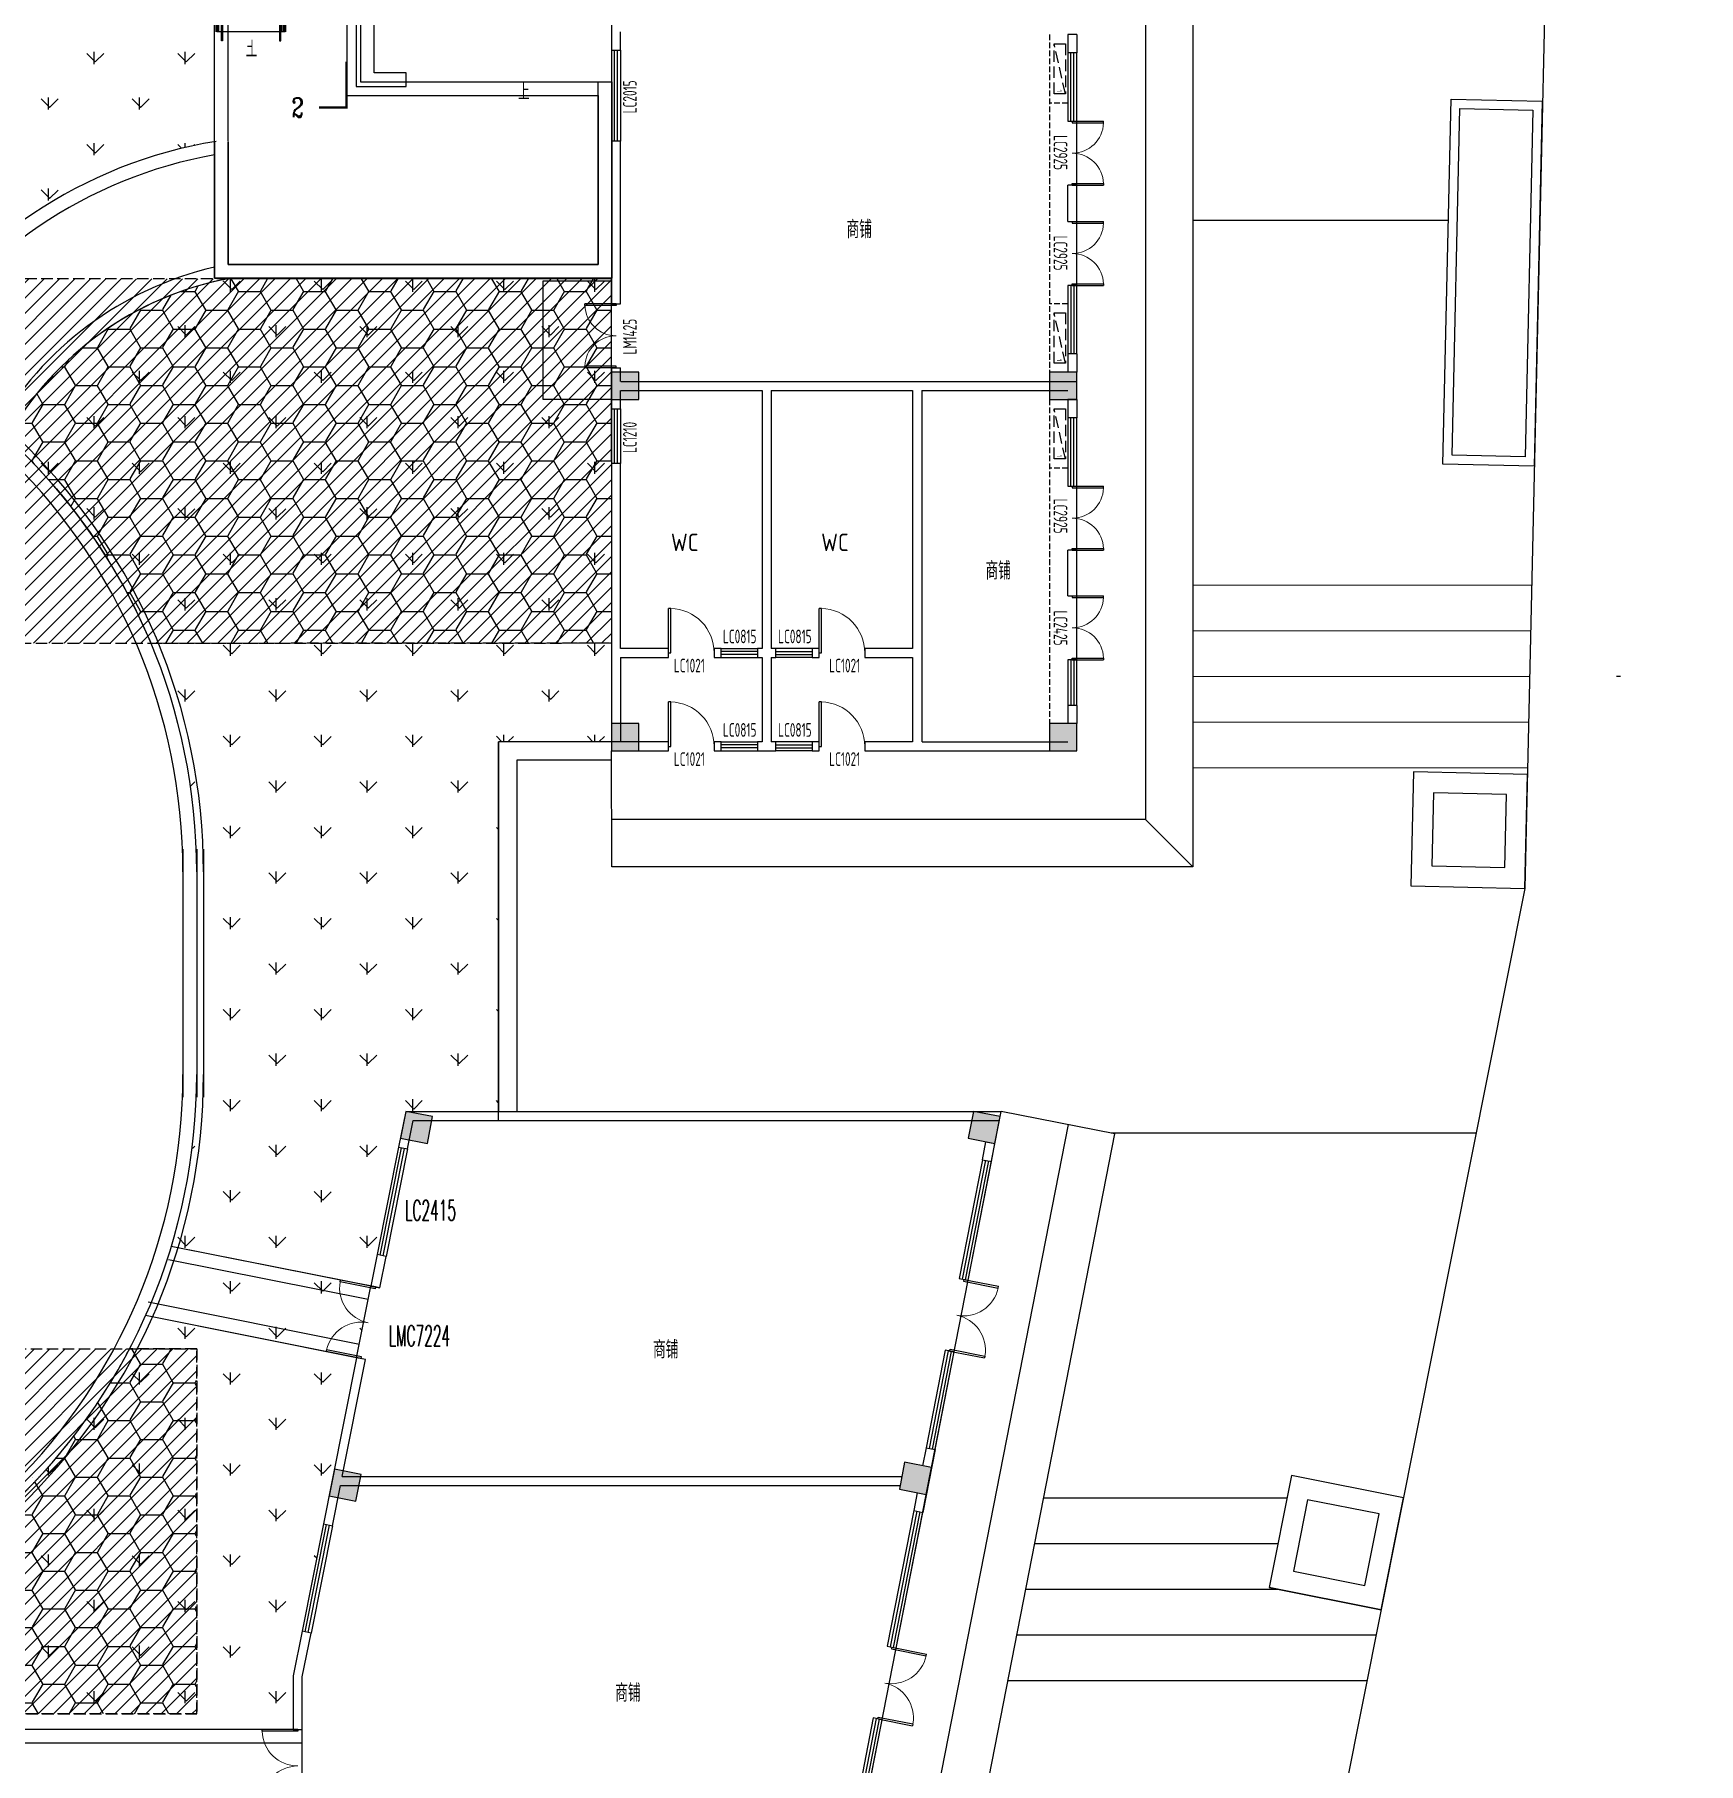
# Model space of a CAD drawing. Header units: millimetres. Extents: x 36720183 to 38160956, y 58934012 to 60388477.
# Drawn here: x 37649512 to 37685982, y 59315618 to 59353506 of the extents above; entities that cross this region are included whole.
import ezdxf

# ---------------------------------------------------------------- set-up
doc = ezdxf.new("R2010")
doc.units = ezdxf.units.MM
doc.header["$LTSCALE"] = 1000
doc.header["$MEASUREMENT"] = 0
doc.linetypes.add('DASH', pattern=[0.35, 0.25, -0.1])
doc.linetypes.add('X-A7-L1-PLAN$0$DOTE', pattern=[2.42, 2, -0.2, 0.02, -0.2])
for name, color, linetype in [('003-核算户型面积-公摊部分轮廓', 30, 'Continuous'), ('@ 绿化', 8, 'Continuous'), ('@PAVE', 9, 'Continuous'), ('@YL', 2, 'Continuous'), ('@园建', 1, 'Continuous'), ('@围墙', 5, 'Continuous'), ('@扑救面填充', 8, 'Continuous'), ('@植草板', 8, 'Continuous'), ('@铺装', 2, 'Continuous'), ('COLUMN', 9, 'Continuous'), ('CURTWALL', 4, 'Continuous'), ('DIM_LEAD', 3, 'Continuous'), ('DIM_SYMB', 3, 'Continuous'), ('DL_道路红线_支路网_', 1, 'Continuous'), ('PUB_HATCH', 8, 'Continuous'), ('PUB_TEXT', 7, 'Continuous'), ('TEXT', 1, 'Continuous'), ('WALL', 4, 'Continuous'), ('WINDOW', 2, 'Continuous'), ('WINDOW_TEXT', 3, 'Continuous'), ('X-A7-L1-PLAN$0$240_STAIR_R', 1, 'Continuous'), ('X-A7-L1-PLAN$0$DIM_SYMB', 3, 'Continuous'), ('X-A7-L1-PLAN$0$dote', 1, 'X-A7-L1-PLAN$0$DOTE'), ('总图草图2013_08_27$0$花都地段2', 6, 'Continuous'), ('扑救面', 2, 'Continuous'), ('空调', 115, 'Continuous'), ('空调机位', 7, 'Continuous'), ('首层轮廓', 6, 'Continuous')]:
    doc.layers.add(name, color=color, linetype=linetype)
doc.layers.add('X-A7-L1-PLAN$0$230_Floors', color=1, linetype='Continuous', lineweight=50)
doc.styles.add('_TCH_LABEL', font='complex_.ttf', dxfattribs={"bigfont": 'GBCBIG'})
doc.styles.add('_TCH_WINDOW', font='SIMPLEX.shx', dxfattribs={"width": 0.7, "height": 3.5, "bigfont": 'GBCBIG.shx'})
doc.styles.get("Standard").update_dxf_attribs({"font": 'gbenor.shx', "bigfont": 'gbcbig.shx'})
pattern_1 = [(90, (0, 0), (-997.795475, 997.795475), [264.58066, -1731.01015]), (45, (0, 0), (-997.796155, 997.796155), [264.58066, -1146.51615]), (135, (0, 0), (-997.796155, -997.796155), [264.58066, -1146.51615])]
pattern_2 = [(45, (0, 0), (-168.3798023, 168.3798023), [])]
pattern_3 = [(0, (0, 0), (714.375, 412.4445), [476.25, -952.5]), (120, (0, 0), (-714.3749147, 412.4446478), [476.25, -952.5]), (60, (0, 0), (8.53e-05, 824.8891478), [-952.5, 476.25])]

# ---------------------------------------------------------------- blocks, each defined once
blk = doc.blocks.new('_FZH')
blk.add_lwpolyline([(-0.5, -0.5), (0.5, -0.5), (0.5, 0.5), (-0.5, 0.5)], close=True)
at = {"layer": 'PUB_HATCH'}
blk.add_solid([(-0.5, -0.5), (0.5, -0.5), (-0.5, 0.5), (0.5, 0.5)], dxfattribs=at)
blk = doc.blocks.new('$DorLib2D$00000002')
for p, q in [((-0.5, 0), (-0.5, 0.4875)), ((-0.475, 0.4875), (-0.5, 0.4875)), ((-0.475, 0), (-0.475, 0.4875)), ((0.475, 0), (0.475, 0.4875)), ((0.475, 0.4875), (0.5, 0.4875)), ((0.5, 0), (0.5, 0.4875)), ((-0.5, 0), (-0.475, 0)), ((0.5, 0), (0.475, 0))]:
    blk.add_line(p, q)
at = {"lineweight": 13}
for centre, start, end in [((-0.4875, 0), 0, 88.53072), ((0.4875, 0), 91.46928, 180)]:
    blk.add_arc(centre, 0.4875, start, end, dxfattribs=at)
blk = doc.blocks.new('$TCHSYS$WIN2D')
for p, q in [((-0.5, 0.5), (0.5, 0.5)), ((0.5, 0.167), (-0.5, 0.167)), ((0.5, -0.167), (-0.5, -0.167)), ((-0.5, -0.5), (0.5, -0.5))]:
    blk.add_line(p, q)
blk = doc.blocks.new('D3D4scpm')
at = {"layer": 'CURTWALL', "color": 6}
for p, q in [((231736.2, -138933.9), (231226.2, -141538.6)), ((231801.6, -138946.7), (231291.6, -141551.4)), ((231867, -138959.5), (231357, -141564.3)), ((231422.5, -141577.1), (231932.4, -138972.3)), ((231226.2, -141538.6), (231422.5, -141577.1)), ((230918.7, -143108.8), (230499.5, -145250.3)), ((230984.2, -143121.6), (230564.9, -145263.1)), ((231049.6, -143134.4), (230630.3, -145275.9)), ((230695.7, -145288.7), (231115, -143147.2)), ((231115, -143147.2), (230918.7, -143108.8)), ((230230.5, -146624.2), (229648.2, -149598.2)), ((230295.9, -146637), (229713.6, -149611.1)), ((230361.3, -146649.8), (229779, -149623.9)), ((229844.4, -149636.7), (230426.7, -146662.7)), ((229648.2, -149598.2), (229844.4, -149636.7)), ((229340.7, -151168.4), (228933.1, -153250.3)), ((229537, -151206.9), (229340.7, -151168.4)), ((229406.2, -151181.2), (228998.5, -153263.1)), ((229471.6, -151194), (229064, -153275.9)), ((229129.4, -153288.7), (229537, -151206.9))]:
    blk.add_line(p, q, dxfattribs=at)
at = {"layer": 'WALL', "color": 6}
for p, q in [((219095.1, -137875.7), (218938.7, -138659.9)), ((219095.1, -137875.7), (232147.2, -137875.7)), ((232124.6, -137991), (232147.2, -137875.7)), ((219134.8, -138699), (219259.1, -138075.7)), ((219259.1, -138075.7), (232108, -138075.7)), ((218938.7, -138659.9), (219134.8, -138699)), ((231736.2, -138933.9), (231813, -138541.4)), ((231813, -138541.4), (232009.3, -138579.8)), ((231932.4, -138972.3), (232009.3, -138579.8)), ((231736.2, -138933.9), (231932.4, -138972.3)), ((218469.3, -141013.6), (218331.5, -141704.5)), ((218665.5, -141052.7), (218469.3, -141013.6)), ((218527.7, -141743.6), (218665.5, -141052.7)), ((218331.5, -141704.5), (218527.7, -141743.6)), ((218018.6, -143273.6), (217483.7, -145956.1)), ((217703.7, -145875.7), (218214.8, -143312.7)), ((218214.8, -143312.7), (218018.6, -143273.6)), ((230499.5, -145250.3), (230422.6, -145642.9)), ((230695.7, -145288.7), (230426.7, -146662.7)), ((230499.5, -145250.3), (230695.7, -145288.7)), ((217483.7, -145956.1), (217292.4, -146915.4)), ((217488.5, -146954.6), (217663.8, -146075.7)), ((217663.8, -146075.7), (229930.3, -146075.7)), ((217703.7, -145875.7), (229969.4, -145875.7)), ((230307.3, -146231.7), (230230.5, -146624.2)), ((230230.5, -146624.2), (230426.7, -146662.7)), ((217292.4, -146915.4), (217488.5, -146954.6)), ((216823, -149269.1), (216628, -150247.2)), ((217019.1, -149308.2), (216823, -149269.1)), ((216828, -150266.9), (217019.1, -149308.2)), ((216628, -150247.2), (216628, -151421.1)), ((216828, -151421.1), (216828, -150266.9)), ((216628, -151421.1), (216828, -151421.1))]:
    blk.add_line(p, q, dxfattribs=at)
at = {"layer": 'COLUMN', "color": 6, "xscale": 599.9999999767169, "yscale": 599.9999999767169, "zscale": 599.9999999767169, "rotation": 348.922033430892}
for p in [(219331.9, -138227.7), (231772.5, -138227.7), (217767.4, -146067.3), (230266.8, -145918.1)]:
    blk.add_blockref('_FZH', p, dxfattribs=at)
at = {"layer": 'WINDOW', "color": 6}
for name, p, xscale, yscale, zscale, rotation in [('$TCHSYS$WIN2D', (218802.1, -139856.3), 2400, 199.9999999999999, 2400, 258.7219950258642), ('$DorLib2D$00000002', (218273.2, -142508.6), -1599.999999999998, 1600, 1599.999999999998, 78.72199502586423), ('$DorLib2D$00000002', (231170.6, -142342.9), 1600, 1600, 1600, 258.92203322824), ('$TCHSYS$WIN2D', (217155.8, -148111.8), 2400.000000000001, 200.0000000000001, 2400.000000000001, 258.7219950258174), ('$DorLib2D$00000002', (229592.6, -150402.5), 1600, 1600, 1600, 258.92203322824), ('$DorLib2D$00000002', (216728, -152221.1), -1600, 1600, 1600, 90)]:
    blk.add_blockref(name, p, dxfattribs=dict(at, xscale=xscale, yscale=yscale, zscale=zscale, rotation=rotation))
at = {"layer": 'DIM_LEAD', "color": 6}
for p in [(224515, -143288.5), (223687, -150812.8)]:
    blk.add_text('商铺', height=385.82, dxfattribs=at).set_placement(p)
at = {"layer": 'WINDOW_TEXT', "color": 6, "style": '_TCH_WINDOW', "width": 0.494118}
for s, p in [('LC2415', (219081, -140266)), ('LMC7224', (218725.9, -143017.2))]:
    blk.add_text(s, height=446.25, dxfattribs=at).set_placement(p)
blk = doc.blocks.new('$DorLib2D$00000001')
for p, q in [((0.45, 0.975), (0.5, 0.975)), ((0.45, 0), (0.45, 0.975)), ((0.5, 0), (0.5, 0.975)), ((0.5, 0), (0.45, 0))]:
    blk.add_line(p, q)
at = {"lineweight": 13}
blk.add_arc((0.475, 0), 0.975, 91.4693, 180, dxfattribs=at)
blk = doc.blocks.new('wza-0112')
at = {"layer": 'X-A7-L1-PLAN$0$230_Floors'}
for p, q in [((4846689, -2268923), (4846589, -2268923)), ((4846589, -2272524), (4846589, -2268923)), ((4846619, -2272524), (4846619, -2268923)), ((4846714, -2268723), (4846689, -2268723)), ((4846689, -2272524), (4846689, -2268723)), ((4847989, -2268723), (4847964, -2268723)), ((4848059, -2272524), (4848059, -2268923)), ((4848089, -2272524), (4848089, -2268923))]:
    blk.add_line(p, q, dxfattribs=at)
at = {"layer": 'X-A7-L1-PLAN$0$240_STAIR_R'}
for points in [[(4846589, -2272524), (4846689, -2272524)], [(4846714, -2272524), (4847964, -2272524)], [(4847989, -2272524), (4848089, -2272524)]]:
    blk.add_lwpolyline(points, dxfattribs=at)
at = {"layer": 'X-A7-L1-PLAN$0$DIM_SYMB'}
blk.add_lwpolyline([(4847339, -2272635, 0, 0, 0), (4847339, -2269355, 80, 0, 0), (4847339, -2269055, 0, 0, 0)], format="xyseb", dxfattribs=at)
at = {"layer": 'X-A7-L1-PLAN$0$dote', "linetype": 'ByBlock'}
blk.add_line((4847964, -2268923), (4846714, -2268923), dxfattribs=at)
for points in [[(4846714, -2268723), (4846714, -2272723), (4846689, -2272723), (4846689, -2268723)], [(4847964, -2268723), (4847964, -2272723), (4847989, -2272723), (4847989, -2268723)], [(4848089, -2268923), (4847989, -2268923)]]:
    blk.add_lwpolyline(points, dxfattribs=at)
at = {"layer": 'TEXT'}
blk.add_text('上', height=350, dxfattribs=at).set_placement((4847202, -2273079))
blk = doc.blocks.new('ktjw')
at = {"layer": '空调机位', "linetype": 'DASH'}
blk.add_lwpolyline([(37896228, 59430172), (37896228, 59429922), (37895128, 59429922), (37895128, 59430172)], close=True, dxfattribs=at)
blk.add_lwpolyline([(37896228, 59430172), (37895128, 59429922)], dxfattribs=at)
at = {"layer": 'PUB_TEXT', "color": 0}
blk.add_text('1', height=105, dxfattribs=at).set_placement((37896134, 59429987))
blk = doc.blocks.new('D7D8scpm')
at = {"layer": '@铺装', "color": 6, "ltscale": 0.2}
for p, q in [((469131.5, -192355.9), (469131.5, -190955.9)), ((469131.5, -194555.9), (469131.5, -193155.9)), ((458931.4, -196355.9), (458931.4, -194955.9)), ((469131.5, -200355.9), (469131.5, -198955.9)), ((469131.5, -202755.9), (469131.5, -201355.9))]:
    blk.add_line(p, q, dxfattribs=at)
blk.add_lwpolyline([(458931.4, -197055.9), (457431.4, -197055.9), (457431.4, -194955.9), (457431.4, -194455.9), (458931.4, -194455.9)], dxfattribs=at)
at = {"layer": 'CURTWALL', "color": 6}
for p, q in [((458931.4, -187894.8), (458931.4, -189394.8)), ((468931.5, -189455.9), (468931.5, -190955.9)), ((468998.2, -190955.9), (468998.2, -189455.9)), ((469064.9, -190955.9), (469064.9, -189455.9)), ((469131.5, -190955.9), (469131.5, -189455.9)), ((468931.5, -190955.9), (469131.5, -190955.9)), ((469131.5, -192355.9), (468931.5, -192355.9)), ((468931.5, -193155.9), (469131.5, -193155.9)), ((469131.5, -194555.9), (468931.5, -194555.9)), ((468931.5, -194555.9), (468931.5, -196055.9)), ((468998.2, -194555.9), (468998.2, -196055.9)), ((469064.9, -194555.9), (469064.9, -196055.9)), ((469131.5, -196055.9), (469131.5, -194555.9)), ((468931.5, -197455.9), (468931.5, -198955.9)), ((468998.2, -198955.9), (468998.2, -197455.9)), ((469064.9, -198955.9), (469064.9, -197455.9)), ((469131.5, -198955.9), (469131.5, -197455.9)), ((468931.5, -198955.9), (469131.5, -198955.9)), ((469131.5, -200355.9), (468931.5, -200355.9)), ((468931.5, -201355.9), (469131.5, -201355.9)), ((469131.5, -202755.9), (468931.5, -202755.9)), ((468931.5, -202755.9), (468931.5, -203755.9)), ((468998.2, -202755.9), (468998.2, -203755.9)), ((469064.9, -202755.9), (469064.9, -203755.9)), ((469131.5, -203755.9), (469131.5, -202755.9))]:
    blk.add_line(p, q, dxfattribs=at)
at = {"layer": 'DIM_SYMB', "color": 6, "const_width": 50}
blk.add_lwpolyline([(453121.2, -189651.9), (453121.2, -190651.9), (452521.2, -190651.9)], dxfattribs=at)
at = {"layer": 'WALL', "color": 6}
for p, q in [((459131.4, -189394.8), (459131.4, -188994.8)), ((468931.5, -189055.9), (468931.5, -189455.9)), ((469131.5, -189055.9), (468931.5, -189055.9)), ((469131.5, -189055.9), (469131.5, -189455.9)), ((458931.4, -189394.8), (459131.4, -189394.8)), ((469131.5, -189455.9), (468931.5, -189455.9)), ((458931.4, -191394.8), (458931.4, -194955.9)), ((459131.4, -191394.8), (458931.4, -191394.8)), ((459131.4, -194955.9), (459131.4, -191394.8)), ((468931.5, -193155.9), (468931.5, -192355.9)), ((469131.5, -193155.9), (469131.5, -192355.9)), ((458931.4, -194955.9), (459131.4, -194955.9)), ((468931.5, -196055.9), (468931.5, -196455.9)), ((469131.5, -196055.9), (468931.5, -196055.9)), ((469131.5, -196055.9), (469131.5, -196455.9)), ((458931.4, -196355.9), (458931.4, -196755.9)), ((458931.4, -196355.9), (459131.4, -196356)), ((459131.4, -196655.9), (459131.4, -196356)), ((469131.5, -196455.9), (468931.5, -196455.9)), ((458931.4, -196755.9), (458931.4, -197255.9)), ((459131.4, -197255.9), (459131.4, -196855.9)), ((459138.4, -196655.9), (462338.4, -196655.9)), ((459138.4, -196855.9), (462231.4, -196855.9)), ((462231.4, -196855.9), (462231.4, -202506.8)), ((462338.4, -196655.9), (465638.4, -196655.9)), ((462431.4, -196855.9), (462431.4, -202506.8)), ((462431.4, -196855.9), (465531.4, -196855.9)), ((465531.4, -196855.9), (465531.4, -202506.8)), ((465638.4, -196655.9), (469131.5, -196655.9)), ((465731.4, -196855.9), (465731.4, -202606.8)), ((465731.4, -196855.9), (468931.5, -196855.9)), ((458931.4, -197255.9), (459131.4, -197255.9)), ((468931.5, -197055.9), (468931.5, -197455.9)), ((469131.5, -197055.9), (468931.5, -197055.9)), ((469131.5, -197055.9), (469131.5, -197455.9)), ((469131.5, -197455.9), (468931.5, -197455.9)), ((459131.4, -198455.9), (458931.4, -198455.9)), ((458931.4, -198455.9), (458931.4, -204755.9)), ((459131.4, -202506.8), (459131.4, -198455.9)), ((468931.5, -201355.9), (468931.5, -200355.9)), ((469131.5, -201355.9), (469131.5, -200355.9)), ((460181.4, -202506.8), (459131.4, -202506.8)), ((460181.4, -202706.8), (460181.4, -202506.8)), ((461331.4, -202506.8), (461181.4, -202506.8)), ((461181.4, -202506.8), (461181.4, -202706.8)), ((461331.4, -202706.8), (461331.4, -202506.8)), ((462231.4, -202506.8), (462131.4, -202506.8)), ((462131.4, -202506.8), (462131.4, -202706.8)), ((462531.4, -202506.8), (462431.4, -202506.8)), ((462531.4, -202706.8), (462531.4, -202506.8)), ((463481.4, -202506.8), (463331.4, -202506.8)), ((463331.4, -202506.8), (463331.4, -202706.8)), ((463481.4, -202706.8), (463481.4, -202506.8)), ((465531.4, -202506.8), (464481.4, -202506.8)), ((464481.4, -202506.8), (464481.4, -202706.8)), ((465731.4, -202606.8), (465731.4, -204555.9)), ((459131.4, -202706.8), (460181.4, -202706.8)), ((459131.4, -202706.8), (459131.4, -204555.9)), ((461181.4, -202706.8), (461331.4, -202706.8)), ((462131.4, -202706.8), (462231.4, -202706.8)), ((462231.4, -202706.8), (462231.4, -204555.9)), ((462431.4, -202706.8), (462531.4, -202706.8)), ((462431.4, -202706.8), (462431.4, -204555.9)), ((463331.4, -202706.8), (463481.4, -202706.8)), ((464481.4, -202706.8), (465531.4, -202706.8)), ((465531.4, -202706.8), (465531.4, -204555.9)), ((468931.5, -203755.9), (468931.5, -204155.9)), ((469131.5, -203755.9), (468931.5, -203755.9)), ((469131.5, -203755.9), (469131.5, -204155.9)), ((469131.5, -204155.9), (468931.5, -204155.9)), ((460181.4, -204555.9), (459138.4, -204555.9)), ((460181.4, -204755.9), (460181.4, -204555.9)), ((461331.4, -204555.9), (461181.4, -204555.9)), ((461181.4, -204555.9), (461181.4, -204755.9)), ((461331.4, -204755.9), (461331.4, -204555.9)), ((462231.4, -204555.9), (462131.4, -204555.9)), ((462131.4, -204555.9), (462131.4, -204755.9)), ((462531.4, -204555.9), (462431.4, -204555.9)), ((462531.4, -204755.9), (462531.4, -204555.9)), ((463481.4, -204555.9), (463331.4, -204555.9)), ((463331.4, -204555.9), (463331.4, -204755.9)), ((463481.4, -204755.9), (463481.4, -204555.9)), ((465531.4, -204555.9), (464481.4, -204555.9)), ((464481.4, -204555.9), (464481.4, -204755.9)), ((465738.4, -204555.9), (468931.5, -204555.9)), ((458938.4, -204755.9), (460181.4, -204755.9)), ((461181.4, -204755.9), (461331.4, -204755.9)), ((462131.4, -204755.9), (462331.4, -204755.9)), ((462331.4, -204755.9), (462531.4, -204755.9)), ((463331.4, -204755.9), (463481.4, -204755.9)), ((464481.4, -204755.9), (465631.4, -204755.9)), ((465638.4, -204755.9), (469131.5, -204755.9))]:
    blk.add_line(p, q, dxfattribs=at)
blk.add_lwpolyline([(453331.4, -188494.8), (453331.4, -190094.8), (453331.4, -190194.8), (454431.4, -190194.8), (454431.4, -189894.8), (453731.4, -189894.8), (453731.4, -188494.8)], dxfattribs=at)
blk.add_lwpolyline([(453331.4, -188494.8), (453331.4, -190094.8), (453331.4, -190194.8), (454431.4, -190194.8), (454431.4, -189894.8), (453731.4, -189894.8), (453731.4, -188494.8)], dxfattribs=at)
at = {"layer": 'WINDOW', "color": 6}
for p, q in [((458931.4, -189394.8), (458931.4, -191394.8)), ((458998.1, -191394.8), (458998.1, -189394.8)), ((459064.8, -191394.8), (459064.8, -189394.8)), ((459131.4, -189394.8), (459131.4, -191394.8))]:
    blk.add_line(p, q, dxfattribs=at)
at = {"layer": '空调', "color": 6, "linetype": 'DASH', "ltscale": 0.5}
for p, q in [((468531.5, -189055.9), (468531.5, -196455.9)), ((468931.5, -190555.9), (468531.5, -190555.9)), ((468931.5, -194955.9), (468531.5, -194955.9)), ((468531.5, -197055.9), (468531.5, -204155.9)), ((468931.5, -198555.9), (468531.5, -198555.9))]:
    blk.add_line(p, q, dxfattribs=at)
at = {"layer": '首层轮廓', "color": 6}
for p, q in [((453331.4, -188494.8), (453331.4, -190194.8)), ((453331.4, -190194.8), (454431.4, -190194.8)), ((454431.4, -190194.8), (454431.4, -190094.8)), ((454431.4, -190094.8), (458931.4, -190094.8))]:
    blk.add_line(p, q, dxfattribs=at)
at = {"layer": '003-核算户型面积-公摊部分轮廓', "color": 6, "xscale": -1}
blk.add_blockref('wza-0112', (5298370.2, 2083529.1), dxfattribs=at)
at = {"layer": 'COLUMN', "color": 6, "xscale": 599.9999999767169, "yscale": 599.9999999767169, "zscale": 599.9999999767169}
for p in [(459231.4, -196755.9), (468831.5, -196755.9), (459231.4, -204455.9), (468831.5, -204455.9)]:
    blk.add_blockref('_FZH', p, dxfattribs=at)
at = {"layer": 'WINDOW', "color": 6}
for name, p, xscale, yscale, zscale, rotation in [('$DorLib2D$00000002', (469031.5, -191655.9), -1400, 1400, 1400, 270), ('$DorLib2D$00000002', (469031.5, -193855.9), 1400, 1400, 1400, 270), ('$DorLib2D$00000002', (459031.4, -195655.9), 1400, 1400, 1400, 90), ('$TCHSYS$WIN2D', (459031.4, -197855.9), 1200, 200, 1200, 270.0000000314462), ('$DorLib2D$00000002', (469031.5, -199655.9), -1400, 1400, 1400, 270), ('$DorLib2D$00000002', (469031.5, -202055.9), 1400, 1400, 1400, 270)]:
    blk.add_blockref(name, p, dxfattribs=dict(at, xscale=xscale, yscale=yscale, zscale=zscale, rotation=rotation))
for name, p, xscale, yscale, zscale in [('$DorLib2D$00000001', (460681.4, -202606.8), -1000, 1000, -1000), ('$DorLib2D$00000001', (463981.4, -202606.8), -1000, 1000, -1000), ('$TCHSYS$WIN2D', (461731.4, -202606.8), 800, 200, 800), ('$TCHSYS$WIN2D', (462931.4, -202606.8), -800, 200, -800), ('$DorLib2D$00000001', (460681.4, -204655.9), -1000, 1000, -1000), ('$DorLib2D$00000001', (463981.4, -204655.9), -1000, 1000, -1000), ('$TCHSYS$WIN2D', (461731.4, -204655.9), 800, 200, 800), ('$TCHSYS$WIN2D', (462931.4, -204655.9), -800, 200, -800)]:
    blk.add_blockref(name, p, dxfattribs=dict(at, xscale=xscale, yscale=yscale, zscale=zscale))
at = {"layer": '空调', "color": 6, "rotation": 270}
for p in [(-58961290.6, 37705872.2), (-58961290.6, 37699972.2), (-58961290.6, 37697872.2)]:
    blk.add_blockref('ktjw', p, dxfattribs=at)
at = {"layer": 'DIM_LEAD', "color": 6}
for s, p in [('商铺', (464081.5, -193519)), ('WC', (460233.6, -200377.7)), ('WC', (463526.6, -200377.7)), ('商铺', (467127.6, -200999.9))]:
    blk.add_text(s, height=385.82, dxfattribs=at).set_placement(p)
at = {"layer": 'PUB_TEXT', "color": 6, "style": '_TCH_LABEL', "width": 0.705882}
blk.add_text('2', height=425, dxfattribs=at).set_placement((451921.2, -190864.4))
at = {"layer": 'TEXT', "color": 6}
blk.add_text('上', height=350, dxfattribs=at).set_placement((456884, -190490.1))
at = {"layer": 'WINDOW_TEXT', "color": 6, "width": 0.7}
for s, rotation, p in [('LC2015', 90, (459482.9, -190781.8)), ('LC2925', 270, (468622.9, -191260.7)), ('LC2925', 270, (468622.9, -193462.2)), ('LM1425', 90, (459482.9, -196065.8)), ('LC1210', 90, (459482.9, -198225.3)), ('LC2925', 270, (468622.9, -199228.2)), ('LC2425', 270, (468622.9, -201679.7))]:
    blk.add_text(s, height=300, rotation=rotation, dxfattribs=at).set_placement(p)
for s, p in [('LC0815', (461373.3, -202396.1)), ('LC0815', (462582.3, -202396.1)), ('LC1021', (460296.4, -203034.2)), ('LC1021', (463701.3, -203034.2)), ('LC0815', (461373.3, -204445.3)), ('LC0815', (462582.3, -204445.3)), ('LC1021', (460296.4, -205083.3)), ('LC1021', (463701.3, -205083.3))]:
    blk.add_text(s, height=300, dxfattribs=at).set_placement(p)

msp = doc.modelspace()

# ---------------------------------------------------------------- hatches: boundary and pattern name
at = {"layer": '@ 绿化', "linetype": 'Continuous'}
h = msp.add_hatch(dxfattribs=at)
h.set_pattern_fill('GRASS', color=256, scale=500, style=0)
h.set_pattern_definition(pattern_1)
edge = h.paths.add_edge_path()
edge.add_line((37634149, 59348156), (37634149, 59349467))
edge.add_line((37634149, 59349467), (37634149, 59352467))
edge.add_line((37634149, 59352467), (37634119, 59352467))
edge.add_line((37634119, 59352467), (37634119, 59353567))
edge.add_line((37634119, 59353567), (37634349, 59353567))
edge.add_line((37634349, 59353567), (37634349, 59357567))
edge.add_line((37634349, 59357567), (37635549, 59357567))
edge.add_line((37635549, 59357567), (37635549, 59360767))
edge.add_line((37635549, 59360767), (37632749, 59360567))
edge.add_line((37632749, 59360567), (37632749, 59363167))
edge.add_line((37632749, 59363167), (37638374, 59363167))
edge.add_line((37638374, 59363167), (37638374, 59364716))
edge.add_line((37638374, 59364716), (37649234, 59364716))
edge.add_line((37649234, 59364716), (37649234, 59363167))
edge.add_line((37649234, 59363167), (37655009, 59363167))
edge.add_line((37655009, 59363167), (37654959, 59360767))
edge.add_line((37654959, 59360767), (37652059, 59360767))
edge.add_line((37652059, 59360767), (37652059, 59357567))
edge.add_line((37652059, 59357567), (37653459, 59357567))
edge.add_line((37653459, 59357567), (37653459, 59354067))
edge.add_line((37653459, 59354067), (37653459, 59354067))
edge.add_line((37653459, 59354067), (37653459, 59351161))
edge.add_arc((37654939, 59341429), 9844, 98.6478, 149.2457)
edge.add_arc((37640065, 59335156), 13000, 60.4364, 88.4553)
edge.add_line((37640416, 59348151), (37633995, 59348156))
h = msp.add_hatch(dxfattribs=at)
h.set_pattern_fill('GRASS', color=256, scale=500, style=0)
h.set_pattern_definition(pattern_1)
edge = h.paths.add_edge_path()
edge.add_line((37648982, 59316360), (37648982, 59321256))
edge.add_arc((37640027, 59330747), 13049, 313.3367, 357.6663)
edge.add_line((37653065, 59330216), (37653065, 59335656))
edge.add_arc((37640016, 59335119), 13060, 2.3545, 47.0744)
edge.add_arc((37655142, 59341128), 7173, 101.1397, 150.3002, ccw=False)
edge.add_line((37653756, 59348166), (37661651, 59348166))
edge.add_line((37661651, 59348166), (37662166, 59348166))
edge.add_line((37662166, 59348166), (37662166, 59338006))
edge.add_line((37662166, 59338006), (37659681, 59338006))
edge.add_line((37659681, 59338006), (37659681, 59329906))
edge.add_line((37659681, 59329906), (37657648, 59329906))
edge.add_line((37657648, 59329906), (37655181, 59317524))
edge.add_line((37655181, 59317524), (37655181, 59316360))
edge.add_line((37655181, 59316360), (37653305, 59316360))
edge.add_line((37653305, 59316360), (37653744, 59316360))
edge.add_line((37653744, 59316360), (37652444, 59316360))
edge.add_line((37652444, 59316360), (37651832, 59316360))
edge.add_line((37651832, 59316360), (37651457, 59316360))
edge.add_line((37651457, 59316360), (37650888, 59316360))
edge.add_line((37650888, 59316360), (37648982, 59316360))
at = {"layer": '@扑救面填充'}
h = msp.add_hatch(dxfattribs=at)
h.set_pattern_fill('ANSI31', color=256, scale=150)
h.set_pattern_definition(pattern_2)
edge = h.paths.add_edge_path()
edge.add_line((37601587, 59340166), (37662165, 59340173))
edge.add_line((37662165, 59340173), (37662159, 59348156))
edge.add_line((37662159, 59348156), (37609587, 59348156))
edge.add_line((37609587, 59348156), (37609587, 59381129))
edge.add_line((37609587, 59381129), (37601587, 59381129))
edge.add_line((37601587, 59381129), (37601587, 59340166))
edge.add_line((37601587, 59340166), (37662165, 59340173))
h = msp.add_hatch(dxfattribs=at)
h.set_pattern_fill('ANSI31', color=256, scale=150)
h.set_pattern_definition(pattern_2)
h.paths.add_polyline_path([(37406181, 59324704), (37653065, 59324704), (37653065, 59316704), (37406181, 59316704)])
at = {"layer": '@植草板'}
h = msp.add_hatch(dxfattribs=at)
h.set_pattern_fill('HONEY', color=8, scale=300)
h.set_pattern_definition(pattern_3)
edge = h.paths.add_edge_path()
edge.add_line((37652061, 59340165), (37662165, 59340173))
edge.add_line((37662165, 59340173), (37662159, 59348156))
edge.add_line((37662159, 59348156), (37653756, 59348156))
edge.add_arc((37655096, 59341170), 7113, 100.8614, 150.4095)
edge.add_arc((37640065, 59335156), 13000, 22.6663, 47.1239, ccw=False)
h = msp.add_hatch(dxfattribs=at)
h.set_pattern_fill('HONEY', color=8, scale=300)
h.set_pattern_definition(pattern_3)
edge = h.paths.add_edge_path()
edge.add_line((37648982, 59316704), (37653065, 59316704))
edge.add_line((37653065, 59316704), (37653065, 59324704))
edge.add_line((37653065, 59324704), (37651592, 59324704))
edge.add_arc((37640065, 59330716), 13000, 313.3091, 332.4532, ccw=False)
edge.add_line((37648982, 59321256), (37648982, 59316704))

# ---------------------------------------------------------------- linework, layer by layer
at = {"color": 2}
msp.add_lwpolyline([(37659681, 59329906), (37659681, 59332806)], dxfattribs=at)
at = {"layer": '@PAVE'}
msp.add_lwpolyline([(37682500, 59349436), (37682507, 59349436)], dxfattribs=at)
at = {"layer": '@YL', "color": 8}
msp.add_line((37652765, 59335656, 0), (37652765, 59330216), dxfattribs=at)
at = {"layer": '@YL'}
msp.add_line((37653065, 59335656, 0), (37653065, 59330216), dxfattribs=at)
for points in [[(37685982, 59503513), (37682178, 59334790), (37678230, 59314997), (37677554, 59285005)], [(37615249, 59383682), (37669503, 59383682), (37674899, 59378064), (37674899, 59335266), (37662166, 59335266)], [(37615249, 59382642), (37669060, 59382642), (37673859, 59377646), (37673859, 59336306), (37662166, 59336306)], [(37653459, 59351166), (37653459, 59348166)], [(37656651, 59348166), (37662166, 59348166), (37662166, 59349467)], [(37653459, 59348166), (37656651, 59348166)], [(37662166, 59335266), (37662159, 59337806)], [(37674899, 59335266), (37673859, 59336306)], [(37601627, 59291267), (37601672, 59275746), (37654306, 59275747), (37667330, 59288393), (37667330, 59312691), (37670700, 59329907)], [(37673193, 59329419), (37670700, 59329907)], [(37599088, 59290867), (37599140, 59273205), (37655337, 59273207), (37669870, 59287319), (37669870, 59312445), (37673193, 59329419)], [(37600128, 59290867), (37600177, 59274245), (37654915, 59274247), (37668830, 59287759), (37668830, 59312546), (37672172, 59329619)], [(37656885, 59326077), (37652508, 59326950)], [(37656572, 59324508), (37656885, 59326077)], [(37656572, 59324508), (37651943, 59325431)], [(37655181, 59316360), (37648982, 59316360), (37648982, 59321256)], [(37679026, 59318987), (37676574, 59319476)], [(37655381, 59314760), (37655381, 59316360)]]:
    msp.add_lwpolyline(points, dxfattribs=at)
at = {"layer": '@YL', "color": 8}
for points in [[(37653759, 59351174), (37653759, 59353767), (37656359, 59353767), (37656359, 59352167), (37661866, 59352167), (37661866, 59348466), (37653759, 59348466), (37653759, 59351166)], [(37656651, 59348466), (37661866, 59348466), (37661866, 59352467)], [(37653759, 59351166), (37653759, 59348466), (37656651, 59348466)], [(37674899, 59349436), (37680499, 59349436)], [(37682507, 59349436), (37682507, 59349436)], [(37674899, 59341439), (37682328, 59341446)], [(37674899, 59340439), (37682305, 59340446)], [(37674899, 59339439), (37682282, 59339446)], [(37684184, 59339448), (37684275, 59339448)], [(37674899, 59338439), (37682260, 59338446)], [(37674899, 59337439), (37682237, 59337446)], [(37673107, 59329436), (37681110, 59329436)], [(37656826, 59325783), (37652449, 59326656)], [(37656631, 59324802), (37652001, 59325725)], [(37671630, 59321436), (37676965, 59321436)], [(37655381, 59316060), (37648682, 59316060), (37648682, 59320982)], [(37671434, 59320436), (37676766, 59320436)], [(37679315, 59320436), (37679315, 59320436)], [(37671238, 59319436), (37676776, 59319436)], [(37679115, 59319436), (37679115, 59319436)], [(37671043, 59318436), (37678916, 59318436)], [(37670847, 59317436), (37678716, 59317436)]]:
    msp.add_lwpolyline(points, dxfattribs=at)
at = {"layer": '@YL'}
for points in [[(37653489, 59351166, 0.217225), (37646479, 59346463, 0.155847)], [(37653813, 59348166, 0.221779), (37648911, 59344682, 0.217225)]]:
    msp.add_lwpolyline(points, format="xyb", dxfattribs=at)
at = {"layer": '@YL', "color": 8}
for points in [[(37653459, 59350870, 0.213542), (37646735, 59346306, 0.217225)], [(37653459, 59348410, 0.209308), (37648650, 59344831, 0.22605)]]:
    msp.add_lwpolyline(points, format="xyb", dxfattribs=at)
at = {"layer": '@YL', "color": 2, "linetype": 'DASH'}
msp.add_lwpolyline([(37652061, 59340165), (37662166, 59340173)], dxfattribs=at)
msp.add_lwpolyline([(37648982, 59316704), (37653065, 59316704), (37653065, 59324704), (37651592, 59324704, -0.083727), (37648982, 59321256), (37648982, 59316704)], format="xyb", dxfattribs=at)
at = {"layer": '@YL'}
for centre, start, end in [((37640065, 59335156, 0), 0, 90), ((37640065, 59330716, 0), 270, 0)]:
    msp.add_arc(centre, 13000, start, end, dxfattribs=at)
at = {"layer": '@YL', "color": 8}
for centre, start, end in [((37640065, 59335156, 0), 0, 90), ((37640065, 59330716, 0), 270, 0)]:
    msp.add_arc(centre, 12700, start, end, dxfattribs=at)
at = {"layer": '@园建', "color": 2}
for points in [[(37680559, 59352091), (37682558, 59352046), (37682378, 59344048), (37680379, 59344093)], [(37679734, 59337346), (37679678, 59334847), (37682177, 59334790), (37682234, 59337290)], [(37677063, 59321928), (37676574, 59319476), (37679026, 59318987), (37679515, 59321438)]]:
    msp.add_lwpolyline(points, close=True, dxfattribs=at)
at = {"layer": '@园建', "color": 8}
for points in [[(37680754, 59351887), (37682354, 59351851), (37682183, 59344253), (37680583, 59344289)], [(37680174, 59336886), (37680138, 59335286), (37681738, 59335250), (37681774, 59336850)], [(37677416, 59321398), (37677103, 59319829), (37678672, 59319516), (37678986, 59321085)]]:
    msp.add_lwpolyline(points, close=True, dxfattribs=at)
at = {"layer": '@围墙'}
for points in [[(37662166, 59338006), (37659681, 59338006), (37659681, 59329906)], [(37662166, 59337606), (37660081, 59337606), (37660081, 59329906)]]:
    msp.add_lwpolyline(points, dxfattribs=at)
at = {"layer": '@植草板'}
msp.add_lwpolyline([(37652061, 59340165), (37662165, 59340173), (37662159, 59348156), (37653756, 59348156, 0.219627), (37648911, 59344682, -0.107123), (37652061, 59340165, 0.51335)], format="xyb", dxfattribs=at)
msp.add_lwpolyline([(37652061, 59340165), (37662165, 59340173)], dxfattribs=at)
at = {"layer": 'DL_道路红线_支路网_', "color": 8}
msp.add_line((37653215, 59335656, 0), (37653215, 59330216), dxfattribs=at)
for centre, start, end in [((37640065, 59335156, 0), 0, 90), ((37640065, 59330716, 0), 270, 0)]:
    msp.add_arc(centre, 13150, start, end, dxfattribs=at)
at = {"layer": '总图草图2013_08_27$0$花都地段2', "color": 1}
for points in [[(37659681, 59329706), (37659681, 59338006)], [(37662366, 59338006), (37659681, 59338006)]]:
    msp.add_lwpolyline(points, dxfattribs=at)
at = {"layer": '扑救面', "color": 8, "linetype": 'DASH', "elevation": 0}
msp.add_lwpolyline([(37601587, 59340166), (37662165, 59340173), (37662159, 59348156), (37609587, 59348156), (37609587, 59381129), (37601587, 59381129), (37601587, 59340166), (37662165, 59340173)], dxfattribs=at)
at = {"layer": '扑救面'}
for points in [[(37653459, 59349716), (37653459, 59354067), (37656659, 59354067), (37656659, 59352467), (37662166, 59352467), (37662166, 59348166), (37653459, 59348166), (37653459, 59351166), (37653459, 59351166)], [(37657081, 59326038), (37652508, 59326950)], [(37656768, 59324469), (37651943, 59325431)]]:
    msp.add_lwpolyline(points, dxfattribs=at)
at = {"layer": '扑救面', "color": 8, "linetype": 'DASH'}
msp.add_lwpolyline([(37406181, 59324704), (37653065, 59324704), (37653065, 59316704), (37406181, 59316704)], close=True, dxfattribs=at)

# ---------------------------------------------------------------- block references
for name, p in [('D7D8scpm', (37203227, 59542562)), ('D3D4scpm', (37438553, 59467783))]:
    msp.add_blockref(name, p)

doc.saveas('drawing.dxf')
